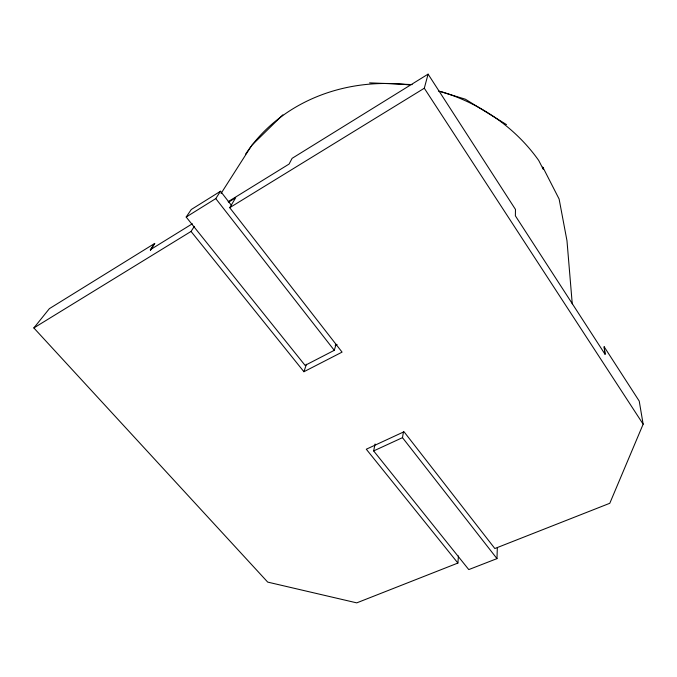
<?xml version="1.0" encoding="UTF-8"?>
<svg xmlns="http://www.w3.org/2000/svg" width="677" height="677" viewBox="0 0 677 677"><rect width="100%" height="100%" fill="white"/><g stroke="black" fill="none" stroke-linecap="round" stroke-linejoin="round"><path stroke-width="1.02" d="M375.066 444.01L373.653 450.924L468.772 569.594L496.977 558.627L497.316 547.862M150.412 250.49L154.711 243.424L49.379 308.653L33.85 327.947L267.711 582.11L356.737 602.868L457.897 563.061L458.447 555.944M496.977 558.627L402.485 437.647L403.475 431.748M194.358 226.338L191.041 231.441L303.922 371.724L342.071 352.116L229.723 207.687L424.301 88.23L428.092 74.131L515.476 209.447L515.375 215.828L605.145 354.426L604.163 346.785L639.223 401.08L643.15 424.183L609.791 503.282L494.845 548.522L404.017 431.757L366.291 449.223L457.897 563.061M231.509 205.419L220.507 191.244L191.278 209.506L186.175 217.038L305.09 365.394L334.277 350.322L336.08 344.305M303.922 371.724L306.444 364.234M229.723 207.687L235.689 197.777L228.614 202.144M221.066 193.436L250.989 146.528M186.175 217.038L215.777 198.598L220.507 191.244M154.711 243.424L150.243 249.771L192.344 223.774M251.971 145.132L282.859 114.836M428.092 74.131L292.1 158.342L289.096 164.046L228.174 201.653M33.85 327.947L191.041 231.441M335.2 345.465L337.078 344.491M373.653 450.924L402.485 437.647M369.574 82.856L412.132 84.591M438.366 90.955L465.37 99.206L506.506 124.619M215.777 198.598L334.277 350.322M424.301 88.23L643.15 424.183M543.089 167.684L559.117 199.03L566.979 240.75L572.251 303.829M604.163 346.785L604.959 354.054M542.505 167.101A9.317 3.089 -32.5 0 1 543.182 168.099L543.225 169.208L538.723 160.474A173.278 154.077 13.9 0 0 440.541 91.488M245.531 154.263A173.278 154.077 13.9 0 1 409.627 84.997"/></g></svg>
